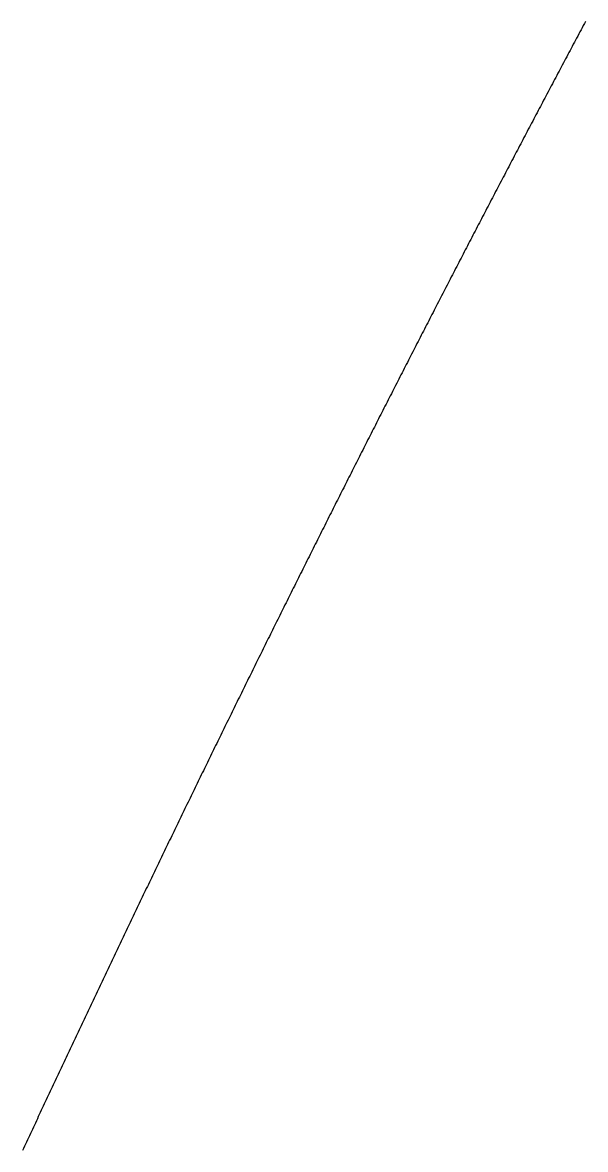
# Model space of a CAD drawing. Extents: x 6805096 to 46905100, y -25788412 to -58651.
# Drawn here: x 8644630 to 9125261, y -4433173 to -3470412 of the extents above; entities that cross this region are included whole.
import ezdxf

# ---------------------------------------------------------------- set-up
doc = ezdxf.new("R2010")
doc.units = 0

msp = doc.modelspace()

# ---------------------------------------------------------------- linework, layer by layer
at = {"layer": 'Layer 1'}
for p, q in [((9122433.822814, -3474835.819463), (9121491.67651, -3476605.63873)), ((9123376.158493, -3473066.076912), (9122433.822814, -3474835.819463)), ((9124318.683544, -3471296.411092), (9123376.158493, -3473066.076912)), ((9125261.397967, -3469526.822016), (9124318.683544, -3471296.411092)), ((9117724.985062, -3483685.682651), (9116783.785649, -3485455.885271)), ((9118666.373856, -3481915.556672), (9117724.985062, -3483685.682651)), ((9119607.952029, -3480145.507348), (9118666.373856, -3481915.556672)), ((9120549.719581, -3478375.534696), (9119607.952029, -3480145.507348)), ((9121491.67651, -3476605.63873), (9120549.719581, -3478375.534696)), ((9112080.629345, -3494308.047469), (9111140.566246, -3496078.709624)), ((9113020.881833, -3492537.461866), (9112080.629345, -3494308.047469)), ((9113961.323709, -3490766.95283), (9113020.881833, -3492537.461866)), ((9114901.954971, -3488996.520375), (9113961.323709, -3490766.95283)), ((9115842.775618, -3487226.164517), (9114901.954971, -3488996.520375)), ((9116783.785649, -3485455.885271), (9115842.775618, -3487226.164517)), ((9107382.207766, -3503162.12347), (9106443.091632, -3504933.168163)), ((9108321.513296, -3501391.155255), (9107382.207766, -3503162.12347)), ((9109261.00822, -3499620.263532), (9108321.513296, -3501391.155255)), ((9110200.692537, -3497849.448317), (9109261.00822, -3499620.263532)), ((9111140.566246, -3496078.709624), (9110200.692537, -3497849.448317)), ((9101750.351943, -3513789.538279), (9100812.372211, -3515561.041528)), ((9102688.521079, -3512018.111419), (9101750.351943, -3513789.538279)), ((9103626.879617, -3510246.760962), (9102688.521079, -3512018.111419)), ((9104565.427556, -3508475.486924), (9103626.879617, -3510246.760962)), ((9105504.164895, -3506704.28932), (9104565.427556, -3508475.486924)), ((9106443.091632, -3504933.168163), (9105504.164895, -3506704.28932)), ((9097062.347346, -3522647.818117), (9096125.314652, -3524419.703088)), ((9097999.56945, -3520876.00946), (9097062.347346, -3522647.818117)), ((9098936.980963, -3519104.277134), (9097999.56945, -3520876.00946)), ((9099874.581884, -3517332.621151), (9098936.980963, -3519104.277134)), ((9100812.372211, -3515561.041528), (9099874.581884, -3517332.621151)), ((9091442.992386, -3533280.272143), (9090507.096183, -3535052.614691)), ((9092379.078008, -3531508.005822), (9091442.992386, -3533280.272143)), ((9093315.353047, -3529735.81574), (9092379.078008, -3531508.005822)), ((9094251.817502, -3527963.701914), (9093315.353047, -3529735.81574)), ((9095188.47137, -3526191.664358), (9094251.817502, -3527963.701914)), ((9096125.314652, -3524419.703088), (9095188.47137, -3526191.664358)), ((9086765.40558, -3542142.746841), (9085830.456489, -3543915.470294)), ((9087700.544097, -3540370.099539), (9086765.40558, -3542142.746841)), ((9088635.872037, -3538597.528404), (9087700.544097, -3540370.099539)), ((9089571.389399, -3536825.033449), (9088635.872037, -3538597.528404)), ((9090507.096183, -3535052.614691), (9089571.389399, -3536825.033449)), ((9082092.554401, -3551007.125326), (9081158.552455, -3552780.229314)), ((9083026.745778, -3549234.097415), (9082092.554401, -3551007.125326)), ((9083961.126586, -3547461.145596), (9083026.745778, -3549234.097415)), ((9084895.696824, -3545688.269884), (9083961.126586, -3547461.145596)), ((9085830.456489, -3543915.470294), (9084895.696824, -3545688.269884)), ((9076491.384248, -3561646.889895), (9075558.51892, -3563420.450035)), ((9077424.439015, -3559873.405743), (9076491.384248, -3561646.889895)), ((9078357.683221, -3558099.997594), (9077424.439015, -3559873.405743)), ((9079291.116863, -3556326.665463), (9078357.683221, -3558099.997594)), ((9080224.739942, -3554553.409365), (9079291.116863, -3556326.665463)), ((9081158.552455, -3552780.229314), (9080224.739942, -3554553.409365)), ((9071828.952035, -3570515.450182), (9070897.033927, -3572289.390041)), ((9072761.05959, -3568741.586237), (9071828.952035, -3570515.450182)), ((9073693.35659, -3566967.798221), (9072761.05959, -3568741.586237)), ((9074625.843034, -3565194.086149), (9073693.35659, -3566967.798221)), ((9075558.51892, -3563420.450035), (9074625.843034, -3565194.086149)), ((9066240.285129, -3581160.227528), (9065309.503727, -3582934.62256)), ((9067171.255985, -3579385.908321), (9066240.285129, -3581160.227528)), ((9068102.416294, -3577611.664954), (9067171.255985, -3579385.908321)), ((9069033.766055, -3575837.497442), (9068102.416294, -3577611.664954)), ((9069965.305266, -3574063.4058), (9069033.766055, -3575837.497442)), ((9070897.033927, -3572289.390041), (9069965.305266, -3574063.4058)), ((9061588.272692, -3590032.960642), (9060658.438583, -3591807.734576)), ((9062518.296263, -3588258.262458), (9061588.272692, -3590032.960642)), ((9063448.509293, -3586483.64004), (9062518.296263, -3588258.262458)), ((9064378.911781, -3584709.093402), (9063448.509293, -3586483.64004)), ((9065309.503727, -3582934.62256), (9064378.911781, -3584709.093402)), ((9056012.110002, -3600682.739993), (9055083.412688, -3602457.968121)), ((9056940.996785, -3598907.587527), (9056012.110002, -3600682.739993)), ((9057870.073036, -3597132.510737), (9056940.996785, -3598907.587527)), ((9058799.338754, -3595357.509639), (9057870.073036, -3597132.510737)), ((9059728.793937, -3593582.584247), (9058799.338754, -3595357.509639)), ((9060658.438583, -3591807.734576), (9059728.793937, -3593582.584247)), ((9051370.51815, -3609559.636955), (9050442.768202, -3611335.24317)), ((9052298.457574, -3607784.106328), (9051370.51815, -3609559.636955)), ((9053226.586473, -3606008.651304), (9052298.457574, -3607784.106328)), ((9054154.904844, -3604233.271896), (9053226.586473, -3606008.651304)), ((9055083.412688, -3602457.968121), (9054154.904844, -3604233.271896)), ((9046733.663195, -3618438.423609), (9045806.860647, -3620214.407539)), ((9047660.655227, -3616662.515192), (9046733.663195, -3618438.423609)), ((9048587.836739, -3614886.682303), (9047660.655227, -3616662.515192)), ((9049515.207731, -3613110.924958), (9048587.836739, -3614886.682303)), ((9050442.768202, -3611335.24317), (9049515.207731, -3613110.924958)), ((9041175.690189, -3629095.459374), (9040250.024563, -3630871.896074)), ((9042101.545304, -3627319.098099), (9041175.690189, -3629095.459374)), ((9043027.589909, -3625542.812263), (9042101.545304, -3627319.098099)), ((9043953.824002, -3623766.601881), (9043027.589909, -3625542.812263)), ((9044880.247582, -3621990.466968), (9043953.824002, -3623766.601881)), ((9045806.860647, -3620214.407539), (9044880.247582, -3621990.466968)), ((9036549.256995, -3637978.396819), (9035624.538843, -3639755.210419)), ((9037474.164644, -3636201.658571), (9036549.256995, -3637978.396819)), ((9038399.26179, -3634424.995687), (9037474.164644, -3636201.658571)), ((9039324.54843, -3632648.408183), (9038399.26179, -3634424.995687)), ((9040250.024563, -3630871.896074), (9039324.54843, -3632648.408183)), ((9031003.790587, -3648640.408149), (9030080.209446, -3650417.673538)), ((9031927.561233, -3646863.218021), (9031003.790587, -3648640.408149)), ((9032851.521383, -3645086.103169), (9031927.561233, -3646863.218021)), ((9033775.671035, -3643309.063608), (9032851.521383, -3645086.103169)), ((9034700.010189, -3641532.099353), (9033775.671035, -3643309.063608)), ((9035624.538843, -3639755.210419), (9034700.010189, -3641532.099353)), ((9026387.779963, -3657527.487409), (9025465.146369, -3659305.128882)), ((9027310.603069, -3655749.921124), (9026387.779963, -3657527.487409)), ((9028233.615686, -3653972.43004), (9027310.603069, -3655749.921124)), ((9029156.817812, -3652195.014173), (9028233.615686, -3653972.43004)), ((9030080.209446, -3650417.673538), (9029156.817812, -3652195.014173)), ((9021776.507138, -3666416.446345), (9020854.821124, -3668194.463531)), ((9022698.382671, -3664638.504273), (9021776.507138, -3666416.446345)), ((9023620.447722, -3662860.637329), (9022698.382671, -3664638.504273)), ((9024542.702288, -3661082.845527), (9023620.447722, -3662860.637329)), ((9025465.146369, -3659305.128882), (9024542.702288, -3661082.845527)), ((9016249.233879, -3677085.675629), (9015328.685005, -3678864.14318)), ((9017169.97228, -3675307.283103), (9016249.233879, -3677085.675629)), ((9018090.900206, -3673528.965614), (9017169.97228, -3675307.283103)), ((9019012.017657, -3671750.72318), (9018090.900206, -3673528.965614)), ((9019933.32463, -3669972.555814), (9019012.017657, -3671750.72318)), ((9020854.821124, -3668194.463531), (9019933.32463, -3669972.555814)), ((9011648.384801, -3685978.763323), (9010728.78358, -3687757.60577)), ((9012568.175555, -3684199.995826), (9011648.384801, -3685978.763323)), ((9013488.155841, -3682421.303293), (9012568.175555, -3684199.995826)), ((9014408.325658, -3680642.685739), (9013488.155841, -3682421.303293)), ((9015328.685005, -3678864.14318), (9014408.325658, -3680642.685739)), ((9006133.620522, -3696652.94173), (9005215.15653, -3698432.233564)), ((9007052.274056, -3694873.724758), (9006133.620522, -3696652.94173)), ((9007971.117131, -3693094.582661), (9007052.274056, -3694873.724758)), ((9008890.149743, -3691315.515454), (9007971.117131, -3693094.582661)), ((9009809.371894, -3689536.523152), (9008890.149743, -3691315.515454)), ((9010728.78358, -3687757.60577), (9009809.371894, -3689536.523152)), ((9001543.195999, -3705550.149205), (9000625.679734, -3707329.815119)), ((9002460.901813, -3703770.558078), (9001543.195999, -3705550.149205)), ((9003378.797174, -3701991.041752), (9002460.901813, -3703770.558078)), ((9004296.88208, -3700211.600242), (9003378.797174, -3701991.041752)), ((9005215.15653, -3698432.233564), (9004296.88208, -3700211.600242)), ((8996040.941672, -3716229.265964), (8995124.562723, -3718009.380284)), ((8996957.510178, -3714449.226341), (8996040.941672, -3716229.265964)), ((8997874.268238, -3712669.26143), (8996957.510178, -3714449.226341)), ((8998791.215851, -3710889.371246), (8997874.268238, -3712669.26143)), ((8999708.353017, -3709109.555804), (8998791.215851, -3710889.371246)), ((9000625.679734, -3707329.815119), (8999708.353017, -3709109.555804)), ((8991460.942513, -3725130.584243), (8990545.511364, -3726911.071828)), ((8992376.563225, -3723350.171281), (8991460.942513, -3725130.584243)), ((8993292.373498, -3721569.832958), (8992376.563225, -3723350.171281)), ((8994208.373331, -3719789.569287), (8993292.373498, -3721569.832958)), ((8995124.562723, -3718009.380284), (8994208.373331, -3719789.569287)), ((8986885.682423, -3734033.768102), (8985971.199108, -3735814.62858)), ((8987800.355308, -3732252.982173), (8986885.682423, -3734033.768102)), ((8988715.21776, -3730472.270807), (8987800.355308, -3732252.982173)), ((8989630.269779, -3728691.634021), (8988715.21776, -3730472.270807)), ((8990545.511364, -3726911.071828), (8989630.269779, -3728691.634021)), ((8981401.626122, -3744720.048686), (8980488.280251, -3746501.356147)), ((8982315.161569, -3742938.815686), (8981401.626122, -3744720.048686)), ((8983228.886593, -3741157.65716), (8982315.161569, -3742938.815686)), ((8984142.801192, -3739376.573124), (8983228.886593, -3741157.65716)), ((8985056.905364, -3737595.563592), (8984142.801192, -3739376.573124)), ((8985971.199108, -3735814.62858), (8985056.905364, -3737595.563592)), ((8976836.792572, -3753627.330292), (8975924.394609, -3755409.00983)), ((8977749.380119, -3751845.72514), (8976836.792572, -3753627.330292)), ((8978662.157249, -3750064.194389), (8977749.380119, -3751845.72514)), ((8979575.12396, -3748282.738053), (8978662.157249, -3750064.194389)), ((8980488.280251, -3746501.356147), (8979575.12396, -3748282.738053)), ((8971365.248604, -3764318.522787), (8970453.988174, -3766100.648328)), ((8972276.698626, -3762536.471543), (8971365.248604, -3764318.522787)), ((8973188.338239, -3760754.49461), (8972276.698626, -3762536.471543)), ((8974100.167441, -3758972.592004), (8973188.338239, -3760754.49461)), ((8975012.186232, -3757190.763739), (8974100.167441, -3758972.592004)), ((8975924.394609, -3755409.00983), (8975012.186232, -3757190.763739)), ((8966810.842404, -3773229.893163), (8965900.529955, -3775012.389966)), ((8967721.344452, -3771447.470584), (8966810.842404, -3773229.893163)), ((8968632.036097, -3769665.122241), (8967721.344452, -3771447.470584)), ((8969542.917338, -3767882.848151), (8968632.036097, -3769665.122241)), ((8970453.988174, -3766100.648328), (8969542.917338, -3767882.848151)), ((8962261.176175, -3782143.119104), (8961351.81174, -3783925.986796)), ((8963170.730215, -3780360.325559), (8962261.176175, -3782143.119104)), ((8964080.473859, -3778577.606179), (8963170.730215, -3780360.325559)), ((8964990.407106, -3776794.960976), (8964080.473859, -3778577.606179)), ((8965900.529955, -3775012.389966), (8964990.407106, -3776794.960976)), ((8956807.833698, -3792841.436966), (8955899.606924, -3794624.749237)), ((8957716.250084, -3791058.198754), (8956807.833698, -3792841.436966)), ((8958624.856083, -3789275.034616), (8957716.250084, -3791058.198754)), ((8959533.651693, -3787491.944567), (8958624.856083, -3789275.034616)), ((8960442.636913, -3785708.928622), (8959533.651693, -3787491.944567)), ((8961351.81174, -3783925.986796), (8960442.636913, -3785708.928622)), ((8952268.595994, -3801758.738619), (8951361.317309, -3803542.420964)), ((8953176.0643, -3799975.130259), (8952268.595994, -3801758.738619)), ((8954083.722224, -3798191.595898), (8953176.0643, -3799975.130259)), ((8954991.569766, -3796408.135553), (8954083.722224, -3798191.595898)), ((8955899.606924, -3794624.749237), (8954991.569766, -3796408.135553)), ((8946827.768233, -3812461.94195), (8945921.627297, -3814246.067895)), ((8947734.098797, -3810677.889901), (8946827.768233, -3812461.94195)), ((8948640.618988, -3808893.911764), (8947734.098797, -3810677.889901)), ((8949547.328804, -3807110.007552), (8948640.618988, -3808893.911764)), ((8950454.228245, -3805326.17728), (8949547.328804, -3807110.007552)), ((8951361.317309, -3803542.420964), (8950454.228245, -3805326.17728)), ((8942298.959864, -3821383.31034), (8941393.76709, -3823167.805543)), ((8943204.342273, -3819598.888958), (8942298.959864, -3821383.31034)), ((8944109.914316, -3817814.541414), (8943204.342273, -3819598.888958)), ((8945015.675991, -3816030.267721), (8944109.914316, -3817814.541414)), ((8945921.627297, -3814246.067895), (8945015.675991, -3816030.267721)), ((8937774.892369, -3830306.524278), (8936870.647789, -3832091.388368)), ((8938679.32659, -3828521.733935), (8937774.892369, -3830306.524278)), ((8939583.950451, -3826737.017355), (8938679.32659, -3828521.733935)), ((8940488.763952, -3824952.374553), (8939583.950451, -3826737.017355)), ((8941393.76709, -3823167.805543), (8940488.763952, -3824952.374553)), ((8932352.269563, -3841016.814517), (8931449.162862, -3842802.120782)), ((8933255.565914, -3839231.58191), (8932352.269563, -3841016.814517)), ((8934159.051914, -3837446.422977), (8933255.565914, -3839231.58191)), ((8935062.72756, -3835661.337733), (8934159.051914, -3837446.422977)), ((8935966.592853, -3833876.326191), (8935062.72756, -3835661.337733)), ((8936870.647789, -3832091.388368), (8935966.592853, -3833876.326191)), ((8927838.632579, -3849944.082134), (8926936.474145, -3851729.75647)), ((8928740.980668, -3848158.481382), (8927838.632579, -3849944.082134)), ((8929643.518413, -3846372.954229), (8928740.980668, -3848158.481382)), ((8930546.245811, -3844587.500691), (8929643.518413, -3846372.954229)), ((8931449.162862, -3842802.120782), (8930546.245811, -3844587.500691)), ((8922428.526871, -3860659.231401), (8921527.506404, -3862445.346933)), ((8923329.737003, -3858873.189365), (8922428.526871, -3860659.231401)), ((8924231.136797, -3857087.220838), (8923329.737003, -3858873.189365)), ((8925132.726253, -3855301.325837), (8924231.136797, -3857087.220838)), ((8926034.50537, -3853515.504376), (8925132.726253, -3855301.325837)), ((8926936.474145, -3851729.75647), (8926034.50537, -3853515.504376)), ((8917925.321206, -3869590.54372), (8917025.249081, -3871377.026507)), ((8918825.583003, -3867804.134354), (8917925.321206, -3869590.54372)), ((8919726.034469, -3866017.798425), (8918825.583003, -3867804.134354)), ((8920626.675603, -3864231.535946), (8919726.034469, -3866017.798425)), ((8921527.506404, -3862445.346933), (8920626.675603, -3864231.535946)), ((8913426.857318, -3878523.691573), (8912527.733568, -3880310.541244)), ((8914326.170745, -3876736.915249), (8913426.857318, -3878523.691573)), ((8915225.673849, -3874950.212286), (8914326.170745, -3876736.915249)), ((8916125.366628, -3873163.582701), (8915225.673849, -3874950.212286)), ((8917025.249081, -3871377.026507), (8916125.366628, -3873163.582701)), ((8908034.960031, -3889245.889288), (8907136.974376, -3891033.178731)), ((8908933.135372, -3887458.673104), (8908034.960031, -3889245.889288)), ((8909831.500398, -3885671.530192), (8908933.135372, -3887458.673104)), ((8910730.055107, -3883884.460569), (8909831.500398, -3885671.530192)), ((8911628.799497, -3882097.464248), (8910730.055107, -3883884.460569)), ((8912527.733568, -3880310.541244), (8911628.799497, -3882097.464248)), ((8903546.928638, -3898183.068786), (8902649.891432, -3899970.724296)), ((8904444.155538, -3896395.486459), (8903546.928638, -3898183.068786)), ((8905341.572128, -3894607.977331), (8904444.155538, -3896395.486459)), ((8906239.178408, -3892820.541417), (8905341.572128, -3894607.977331)), ((8907136.974376, -3891033.178731), (8906239.178408, -3892820.541417)), ((8899063.639557, -3907122.077881), (8898167.550832, -3908910.099089)), ((8899959.91798, -3905334.129783), (8899063.639557, -3907122.077881)), ((8900856.386101, -3903546.25481), (8899959.91798, -3905334.129783)), ((8901753.043919, -3901758.452976), (8900856.386101, -3903546.25481)), ((8902649.891432, -3899970.724296), (8901753.043919, -3901758.452976)), ((8893689.952744, -3917851.301254), (8892795.002243, -3919639.760809)), ((8894585.092953, -3916062.91472), (8893689.952744, -3917851.301254)), ((8895480.422868, -3914274.601222), (8894585.092953, -3916062.91472)), ((8896375.942486, -3912486.360774), (8895480.422868, -3914274.601222)), ((8897271.651809, -3910698.193391), (8896375.942486, -3912486.360774)), ((8898167.550832, -3908910.099089), (8897271.651809, -3910698.193391)), ((8889217.097335, -3926794.328937), (8888323.095389, -3928583.153373)), ((8890111.288995, -3925005.577448), (8889217.097335, -3926794.328937)), ((8891005.670367, -3923216.898921), (8890111.288995, -3925005.577448)), ((8891900.24145, -3921428.293369), (8891005.670367, -3923216.898921)), ((8892795.002243, -3919639.760809), (8891900.24145, -3921428.293369)), ((8883855.931415, -3937528.369229), (8882963.06778, -3939317.631032)), ((8884748.984771, -3935739.180284), (8883855.931415, -3937528.369229)), ((8885642.227848, -3933950.06421), (8884748.984771, -3935739.180284)), ((8886535.660645, -3932161.021024), (8885642.227848, -3933950.06421)), ((8887429.283159, -3930372.05074), (8886535.660645, -3932161.021024)), ((8888323.095389, -3928583.153373), (8887429.283159, -3930372.05074)), ((8879393.510487, -3946475.406523), (8878501.595481, -3948265.032391)), ((8880285.615221, -3944685.853438), (8879393.510487, -3946475.406523)), ((8881177.909682, -3942896.373152), (8880285.615221, -3944685.853438)), ((8882070.393869, -3941106.965678), (8881177.909682, -3942896.373152)), ((8882963.06778, -3939317.631032), (8882070.393869, -3941106.965678)), ((8874935.832772, -3955424.2634), (8874044.866429, -3957214.252962)), ((8875826.98885, -3953634.346547), (8874935.832772, -3955424.2634)), ((8876718.334661, -3951844.502418), (8875826.98885, -3953634.346547)), ((8877609.870206, -3950054.731028), (8876718.334661, -3951844.502418)), ((8878501.595481, -3948265.032391), (8877609.870206, -3950054.731028)), ((8869592.880791, -3966165.29089), (8868703.052887, -3967955.716395)), ((8870482.898437, -3964374.938005), (8869592.880791, -3966165.29089)), ((8871373.105826, -3962584.657755), (8870482.898437, -3964374.938005)), ((8872263.502955, -3960794.450154), (8871373.105826, -3962584.657755)), ((8873154.089823, -3959004.315218), (8872263.502955, -3960794.450154)), ((8874044.866429, -3957214.252962), (8873154.089823, -3959004.315218)), ((8865145.638733, -3975118.14432), (8864256.759566, -3976908.932703)), ((8866034.70765, -3973327.428483), (8865145.638733, -3975118.14432)), ((8866923.966316, -3971536.785206), (8866034.70765, -3973327.428483)), ((8867813.414729, -3969746.214506), (8866923.966316, -3971536.785206)), ((8868703.052887, -3967955.716395), (8867813.414729, -3969746.214506)), ((8860703.140424, -3984072.811398), (8859815.210027, -3985863.962288)), ((8861591.260578, -3982281.73298), (8860703.140424, -3984072.811398)), ((8862479.570487, -3980490.727048), (8861591.260578, -3982281.73298)), ((8863368.070151, -3978699.793618), (8862479.570487, -3980490.727048)), ((8864256.759566, -3976908.932703), (8863368.070151, -3978699.793618)), ((8855378.404436, -3994820.803295), (8854491.612606, -3996612.388704)), ((8856265.38603, -3993029.290269), (8855378.404436, -3994820.803295)), ((8857152.557388, -3991237.849641), (8856265.38603, -3993029.290269)), ((8858039.918507, -3989446.481424), (8857152.557388, -3991237.849641)), ((8858927.469387, -3987655.185635), (8858039.918507, -3989446.481424)), ((8859815.210027, -3985863.962288), (8858927.469387, -3987655.185635)), ((8850946.342961, -4003779.45387), (8850060.499974, -4005571.400969)), ((8851832.375718, -4001987.579078), (8850946.342961, -4003779.45387)), ((8852718.598246, -4000195.776611), (8851832.375718, -4001987.579078)), ((8853605.010543, -3998404.046481), (8852718.598246, -4000195.776611)), ((8854491.612606, -3996612.388704), (8853605.010543, -3998404.046481)), ((8845634.131658, -4014532.220576), (8844749.427328, -4016324.601215)), ((8846519.025768, -4012739.912157), (8845634.131658, -4014532.220576)), ((8847404.109656, -4010947.675971), (8846519.025768, -4012739.912157)), ((8848289.383321, -4009155.512035), (8847404.109656, -4010947.675971)), ((8849174.84676, -4007363.420363), (8848289.383321, -4009155.512035)), ((8850060.499974, -4005571.400969), (8849174.84676, -4007363.420363)), ((8841212.507826, -4023494.84567), (8840328.752412, -4025287.587184)), ((8842096.453026, -4021702.176301), (8841212.507826, -4023494.84567)), ((8842980.58801, -4019909.579093), (8842096.453026, -4021702.176301)), ((8843864.912778, -4018117.054059), (8842980.58801, -4019909.579093)), ((8844749.427328, -4016324.601215), (8843864.912778, -4018117.054059)), ((8836795.628644, -4032459.274396), (8835912.82218, -4034252.376414)), ((8837678.6249, -4030666.244449), (8836795.628644, -4032459.274396)), ((8838561.810948, -4028873.286589), (8837678.6249, -4030666.244449)), ((8839445.186786, -4027080.400829), (8838561.810948, -4028873.286589)), ((8840328.752412, -4025287.587184), (8839445.186786, -4027080.400829)), ((8831501.636799, -4043218.967051), (8830619.96912, -4045012.501183)), ((8832383.494279, -4041425.5049), (8831501.636799, -4043218.967051)), ((8833265.541559, -4039632.114746), (8832383.494279, -4041425.5049)), ((8834147.778636, -4037838.796604), (8833265.541559, -4039632.114746)), ((8835030.205511, -4036045.550488), (8834147.778636, -4037838.796604)), ((8835912.82218, -4034252.376414), (8835030.205511, -4036045.550488)), ((8827095.196437, -4052187.357239), (8826214.477781, -4053981.25106)), ((8827976.1049, -4050393.535326), (8827095.196437, -4052187.357239)), ((8828857.203169, -4048599.785336), (8827976.1049, -4050393.535326)), ((8829738.491243, -4046806.107284), (8828857.203169, -4048599.785336)), ((8830619.96912, -4045012.501183), (8829738.491243, -4046806.107284)), ((8822693.501259, -4061157.545124), (8821813.73166, -4062951.798262)), ((8823573.460672, -4059363.363821), (8822693.501259, -4061157.545124)), ((8824453.609897, -4057569.254365), (8823573.460672, -4059363.363821)), ((8825333.948934, -4055775.216773), (8824453.609897, -4057569.254365)), ((8826214.477781, -4053981.25106), (8825333.948934, -4055775.216773)), ((8817417.730925, -4071924.140936), (8816539.10024, -4073718.824764)), ((8818296.551434, -4070129.528852), (8817417.730925, -4071924.140936)), ((8819175.561762, -4068334.988528), (8818296.551434, -4070129.528852)), ((8820054.761911, -4066540.519979), (8819175.561762, -4068334.988528)), ((8820934.151877, -4064746.123218), (8820054.761911, -4066540.519979)), ((8821813.73166, -4062951.798262), (8820934.151877, -4064746.123218)), ((8813026.475743, -4080898.277226), (8812148.794188, -4082693.319555)), ((8813904.347128, -4079103.306568), (8813026.475743, -4080898.277226)), ((8814782.408339, -4077308.407595), (8813904.347128, -4079103.306568)), ((8815660.659377, -4075513.580322), (8814782.408339, -4077308.407595)), ((8816539.10024, -4073718.824764), (8815660.659377, -4075513.580322)), ((8807763.23389, -4091669.605738), (8806886.691336, -4093465.077778)), ((8808639.966281, -4089874.205279), (8807763.23389, -4091669.605738)), ((8809516.888508, -4088078.876417), (8808639.966281, -4089874.205279)), ((8810394.000569, -4086283.619165), (8809516.888508, -4088078.876417)), ((8811271.302463, -4084488.43354), (8810394.000569, -4086283.619165)), ((8812148.794188, -4082693.319555), (8811271.302463, -4084488.43354)), ((8803382.419512, -4100647.681457), (8802506.826162, -4102443.511182)), ((8804258.202706, -4098851.923239), (8803382.419512, -4100647.681457)), ((8805134.175742, -4097056.236543), (8804258.202706, -4098851.923239)), ((8806010.338619, -4095260.621385), (8805134.175742, -4097056.236543)), ((8806886.691336, -4093465.077778), (8806010.338619, -4095260.621385)), ((8799006.351222, -4109627.544857), (8798131.707109, -4111423.731896)), ((8799881.185185, -4107831.429252), (8799006.351222, -4109627.544857)), ((8800756.208997, -4106035.385094), (8799881.185185, -4107831.429252)), ((8801631.422656, -4104239.412399), (8800756.208997, -4106035.385094)), ((8802506.826162, -4102443.511182), (8801631.422656, -4104239.412399)), ((8793761.334345, -4120405.738066), (8792887.829361, -4122202.353392)), ((8794635.029187, -4118609.194085), (8793761.334345, -4120405.738066)), ((8795508.913886, -4116812.721462), (8794635.029187, -4118609.194085)), ((8796382.98844, -4115016.320213), (8795508.913886, -4116812.721462)), ((8797257.252848, -4113219.990353), (8796382.98844, -4115016.320213)), ((8798131.707109, -4111423.731896), (8797257.252848, -4113219.990353)), ((8789395.708036, -4129389.527838), (8788523.152363, -4131186.499661)), ((8790268.453573, -4127592.627284), (8789395.708036, -4129389.527838)), ((8791141.388974, -4125795.798016), (8790268.453573, -4127592.627284)), ((8792014.514237, -4123999.040046), (8791141.388974, -4125795.798016)), ((8792887.829361, -4122202.353392), (8792014.514237, -4123999.040046)), ((8785034.828349, -4138375.099356), (8784163.222021, -4140172.427306)), ((8785906.624548, -4136577.842601), (8785034.828349, -4138375.099356)), ((8786778.610618, -4134780.657058), (8785906.624548, -4136577.842601)), ((8787650.786557, -4132983.542739), (8786778.610618, -4134780.657058)), ((8788523.152363, -4131186.499661), (8787650.786557, -4132983.542739)), ((8779808.038501, -4149160.134471), (8778937.571431, -4150957.889284)), ((8780678.695451, -4147362.450766), (8779808.038501, -4149160.134471)), ((8781549.54228, -4145564.838181), (8780678.695451, -4147362.450766)), ((8782420.578985, -4143767.296733), (8781549.54228, -4145564.838181)), ((8783291.805566, -4141969.826437), (8782420.578985, -4143767.296733)), ((8784163.222021, -4140172.427306), (8783291.805566, -4141969.826437)), ((8775457.601971, -4158149.619303), (8774588.084319, -4159947.729426)), ((8776327.30951, -4156351.580213), (8775457.601971, -4158149.619303)), ((8777197.206934, -4154553.612169), (8776327.30951, -4156351.580213)), ((8778067.294241, -4152755.715188), (8777197.206934, -4154553.612169)), ((8778937.571431, -4150957.889284), (8778067.294241, -4152755.715188)), ((8771111.912599, -4167140.879947), (8770243.344398, -4168939.34501)), ((8771980.670693, -4165342.485842), (8771111.912599, -4167140.879947)), ((8772849.618678, -4163544.162711), (8771980.670693, -4165342.485842)), ((8773718.756554, -4161745.910567), (8772849.618678, -4163544.162711)), ((8774588.084319, -4159947.729426), (8773718.756554, -4161745.910567)), ((8765903.351834, -4177932.734178), (8765035.923019, -4179731.624679)), ((8766770.97055, -4176133.914547), (8765903.351834, -4177932.734178)), ((8767638.779166, -4174335.165799), (8766770.97055, -4176133.914547)), ((8768506.77768, -4172536.487951), (8767638.779166, -4174335.165799)), ((8769374.966091, -4170737.881016), (8768506.77768, -4172536.487951)), ((8770243.344398, -4168939.34501), (8769374.966091, -4170737.881016)), ((8761568.106795, -4186927.895078), (8760701.627505, -4188727.139703)), ((8762434.775993, -4185128.721249), (8761568.106795, -4186927.895078)), ((8763301.635097, -4183329.618229), (8762434.775993, -4185128.721249)), ((8764168.684106, -4181530.586035), (8763301.635097, -4183329.618229)), ((8765035.923019, -4179731.624679), (8764168.684106, -4181530.586035)), ((8757237.609447, -4195924.825855), (8756372.079716, -4197724.424232)), ((8758103.329094, -4194125.298198), (8757237.609447, -4195924.825855)), ((8758969.238653, -4192325.841278), (8758103.329094, -4194125.298198)), ((8759835.338123, -4190526.455108), (8758969.238653, -4192325.841278)), ((8760701.627505, -4188727.139703), (8759835.338123, -4190526.455108)), ((8752047.279819, -4206723.476412), (8751182.889601, -4208523.498803)), ((8752911.859959, -4204923.524653), (8752047.279819, -4206723.476412)), ((8753776.63002, -4203123.64354), (8752911.859959, -4204923.524653)), ((8754641.590001, -4201323.83309), (8753776.63002, -4203123.64354)), ((8755506.7399, -4199524.093315), (8754641.590001, -4201323.83309)), ((8756372.079716, -4197724.424232), (8755506.7399, -4199524.093315)), ((8747727.227982, -4215724.294387), (8746863.787396, -4217524.669715)), ((8748590.858496, -4213923.989618), (8747727.227982, -4215724.294387)), ((8749454.678939, -4212123.75542), (8748590.858496, -4213923.989618)), ((8750318.689308, -4210323.59181), (8749454.678939, -4212123.75542)), ((8751182.889601, -4208523.498803), (8750318.689308, -4210323.59181)), ((8743411.924371, -4224726.876305), (8742549.433451, -4226527.604198)), ((8744274.605227, -4222926.218895), (8743411.924371, -4224726.876305)), ((8745137.476017, -4221125.631983), (8744274.605227, -4222926.218895)), ((8746000.536741, -4219325.115585), (8745137.476017, -4221125.631983)), ((8746863.787396, -4217524.669715), (8746000.536741, -4219325.115585)), ((8738239.827932, -4235532.300396), (8737378.476654, -4237333.450878)), ((8739101.369154, -4233731.220308), (8738239.827932, -4235532.300396)), ((8739963.100318, -4231930.210629), (8739101.369154, -4233731.220308)), ((8740825.021423, -4230129.271375), (8739963.100318, -4231930.210629)), ((8741687.132467, -4228328.402559), (8740825.021423, -4230129.271375)), ((8742549.433451, -4226527.604198), (8741687.132467, -4228328.402559)), ((8733934.971008, -4244538.756455), (8733074.569469, -4246340.258687)), ((8734795.562497, -4242737.324543), (8733934.971008, -4244538.756455)), ((8735656.343936, -4240935.962967), (8734795.562497, -4242737.324543)), ((8736517.315322, -4239134.67174), (8735656.343936, -4240935.962967)), ((8737378.476654, -4237333.450878), (8736517.315322, -4239134.67174)), ((8728775.411078, -4255348.824131), (8727916.14927, -4257150.747973)), ((8729634.862845, -4253546.970521), (8728775.411078, -4255348.824131)), ((8730494.504568, -4251745.187156), (8729634.862845, -4253546.970521)), ((8731354.336248, -4249943.474052), (8730494.504568, -4251745.187156)), ((8732214.357882, -4248141.831224), (8731354.336248, -4249943.474052)), ((8733074.569469, -4246340.258687), (8732214.357882, -4248141.831224)), ((8724481.001649, -4264359.145356), (8723622.689653, -4266161.420131)), ((8725339.50361, -4262556.940737), (8724481.001649, -4264359.145356)), ((8726198.195535, -4260754.806291), (8725339.50361, -4262556.940737)), ((8727057.077422, -4258952.742031), (8726198.195535, -4260754.806291)), ((8727916.14927, -4257150.747973), (8727057.077422, -4258952.742031)), ((8720191.341349, -4273371.220506), (8719333.979199, -4275173.845844)), ((8721048.893471, -4271568.665251), (8720191.341349, -4273371.220506)), ((8721906.635563, -4269766.180093), (8721048.893471, -4271568.665251)), ((8722764.567624, -4267963.765049), (8721906.635563, -4269766.180093)), ((8723622.689653, -4266161.420131), (8722764.567624, -4267963.765049)), ((8715050.018074, -4284188.023257), (8714193.795783, -4285991.06878)), ((8715906.430345, -4282385.047727), (8715050.018074, -4284188.023257)), ((8716763.032594, -4280582.142206), (8715906.430345, -4282385.047727)), ((8717619.82482, -4278779.306709), (8716763.032594, -4280582.142206)), ((8718476.807022, -4276976.54125), (8717619.82482, -4278779.306709)), ((8719333.979199, -4275173.845844), (8718476.807022, -4276976.54125)), ((8710770.806445, -4293203.950515), (8709915.534074, -4295007.345785)), ((8711626.268803, -4291400.625165), (8710770.806445, -4293203.950515)), ((8712481.921147, -4289597.369749), (8711626.268803, -4291400.625165)), ((8713337.763474, -4287794.184283), (8712481.921147, -4289597.369749)), ((8714193.795783, -4285991.06878), (8713337.763474, -4287794.184283)), ((8706496.344481, -4302221.625765), (8705642.022062, -4304025.37041)), ((8707350.856892, -4300417.950965), (8706496.344481, -4302221.625765)), ((8708205.559296, -4298614.346025), (8707350.856892, -4300417.950965)), ((8709060.451691, -4296810.81096), (8708205.559296, -4298614.346025)), ((8709915.534074, -4295007.345785), (8709060.451691, -4296810.81096)), ((8701373.259914, -4313045.1408), (8700520.077483, -4314849.304206)), ((8702226.632346, -4311241.04715), (8701373.259914, -4313045.1408)), ((8703080.194779, -4309437.023271), (8702226.632346, -4311241.04715)), ((8703933.94721, -4307633.069178), (8703080.194779, -4309437.023271)), ((8704787.889638, -4305829.184886), (8703933.94721, -4307633.069178)), ((8705642.022062, -4304025.37041), (8704787.889638, -4305829.184886)), ((8697109.247797, -4322066.6551), (8696257.015392, -4323871.167066)), ((8697961.67021, -4320262.212816), (8697109.247797, -4322066.6551)), ((8698814.282629, -4318457.840229), (8697961.67021, -4320262.212816)), ((8699667.085054, -4316653.537355), (8698814.282629, -4318457.840229)), ((8700520.077483, -4314849.304206), (8699667.085054, -4316653.537355)), ((8692849.985878, -4331089.911456), (8691998.703533, -4332894.77161)), ((8693701.458238, -4329285.120909), (8692849.985878, -4331089.911456)), ((8694553.120611, -4327480.399985), (8693701.458238, -4329285.120909)), ((8695404.972996, -4325675.748699), (8694553.120611, -4327480.399985)), ((8696257.015392, -4323871.167066), (8695404.972996, -4325675.748699)), ((8687745.142073, -4341920.115984), (8686894.999844, -4343725.393476)), ((8688595.474325, -4340114.908012), (8687745.142073, -4341920.115984)), ((8689445.996599, -4338309.769574), (8688595.474325, -4340114.908012)), ((8690296.708892, -4336504.700684), (8689445.996599, -4338309.769574)), ((8691147.611204, -4334699.701358), (8690296.708892, -4336504.700684)), ((8691998.703533, -4332894.77161), (8691147.611204, -4334699.701358)), ((8683496.331179, -4350947.198334), (8682647.139083, -4352752.823198)), ((8684345.713305, -4349141.642915), (8683496.331179, -4350947.198334)), ((8685195.285458, -4347336.156956), (8684345.713305, -4349141.642915)), ((8686045.047638, -4345530.740471), (8685195.285458, -4347336.156956)), ((8686894.999844, -4343725.393476), (8686045.047638, -4345530.740471)), ((8679252.271018, -4359976.016804), (8678404.029089, -4361781.988669)), ((8680100.702984, -4358170.114309), (8679252.271018, -4359976.016804)), ((8680949.324984, -4356364.2812), (8680100.702984, -4358170.114309)), ((8681798.137018, -4354558.517491), (8680949.324984, -4356364.2812)), ((8682647.139083, -4352752.823198), (8681798.137018, -4354558.517491)), ((8674165.670028, -4370812.888035), (8673318.568343, -4372619.275813)), ((8675012.961758, -4369006.569539), (8674165.670028, -4370812.888035)), ((8675860.44353, -4367200.32034), (8675012.961758, -4369006.569539)), ((8676708.115343, -4365394.140452), (8675860.44353, -4367200.32034)), ((8677555.977197, -4363588.02989), (8676708.115343, -4365394.140452)), ((8678404.029089, -4361781.988669), (8677555.977197, -4363588.02989)), ((8669932.062068, -4379845.519442), (8669085.910623, -4381652.253405)), ((8670778.403564, -4378038.854686), (8669932.062068, -4379845.519442)), ((8671624.935109, -4376232.259153), (8670778.403564, -4378038.854686)), ((8672471.656703, -4374425.732857), (8671624.935109, -4376232.259153)), ((8673318.568343, -4372619.275813), (8672471.656703, -4374425.732857)), ((8665703.205376, -4388879.881034), (8664858.004204, -4390686.960811)), ((8666548.596605, -4387072.870389), (8665703.205376, -4388879.881034)), ((8667394.17789, -4385265.928893), (8666548.596605, -4387072.870389)), ((8668239.94923, -4383459.05656), (8667394.17789, -4385265.928893)), ((8669085.910623, -4381652.253405), (8668239.94923, -4383459.05656)), ((8660634.849254, -4399723.396177), (8659790.788455, -4401530.890442)), ((8661479.100118, -4397915.970956), (8660634.849254, -4399723.396177)), ((8662323.541047, -4396108.614794), (8661479.100118, -4397915.970956)), ((8663168.172039, -4394301.327706), (8662323.541047, -4396108.614794)), ((8664012.993091, -4392494.109707), (8663168.172039, -4394301.327706)), ((8664858.004204, -4390686.960811), (8664012.993091, -4392494.109707)), ((8656416.445939, -4408761.557648), (8655573.335487, -4410569.396912)), ((8657259.746463, -4406953.787354), (8656416.445939, -4408761.557648)), ((8658103.237058, -4405146.086046), (8657259.746463, -4406953.787354)), ((8658946.917722, -4403338.453737), (8658103.237058, -4405146.086046)), ((8659790.788455, -4401530.890442), (8658946.917722, -4403338.453737)), ((8652202.794427, -4417801.443369), (8651360.634355, -4419609.627261)), ((8653045.144577, -4415993.328374), (8652202.794427, -4417801.443369)), ((8653887.684805, -4414185.28229), (8653045.144577, -4415993.328374)), ((8654730.415108, -4412377.30513), (8653887.684805, -4414185.28229)), ((8655573.335487, -4410569.396912), (8654730.415108, -4412377.30513)), ((8647152.685226, -4428651.579634), (8646311.665656, -4430460.176589)), ((8647993.894884, -4426843.051486), (8647152.685226, -4428651.579634)), ((8648835.294627, -4425034.59216), (8647993.894884, -4426843.051486)), ((8649676.884454, -4423226.201671), (8648835.294627, -4425034.59216)), ((8650518.664364, -4421417.880033), (8649676.884454, -4423226.201671)), ((8651360.634355, -4419609.627261), (8650518.664364, -4421417.880033)), ((8645470.836173, -4432268.842335), (8644630.19678, -4434077.576859)), ((8646311.665656, -4430460.176589), (8645470.836173, -4432268.842335))]:
    msp.add_line(p, q, dxfattribs=at)

doc.saveas('drawing.dxf')
